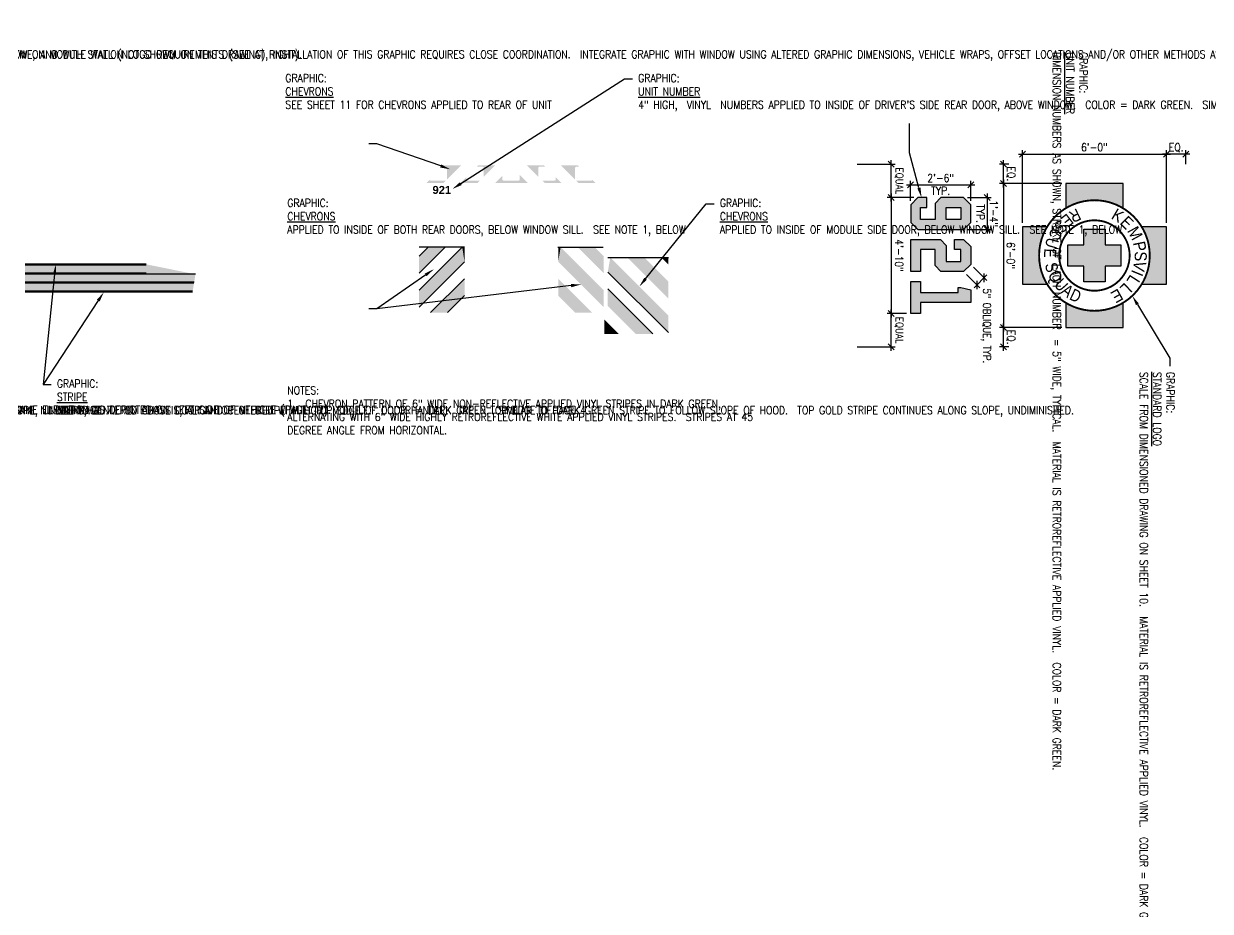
# Model space of a CAD drawing. Header units: inches. Extents: x -82 to 6902, y -1676 to 228.
# Drawn here: x 1462 to 2055, y -343 to 101 of the extents above; entities that cross this region are included whole.
import ezdxf
from ezdxf import colors
from ezdxf.entities.mleader import LeaderData, LeaderLine
from ezdxf.enums import TextEntityAlignment as Align
from ezdxf.math import Vec2, Vec3

# ---------------------------------------------------------------- set-up
doc = ezdxf.new("R2010")
doc.units = ezdxf.units.IN
doc.header["$LTSCALE"] = 0.5
doc.header["$MEASUREMENT"] = 0
for name, color, linetype in [('A-SHET-NOTE', 2, 'Continuous'), ('B&W GRAPHIC', 7, 'Continuous'), ('GOLD graphic', 42, 'Continuous'), ('GREEN graphic', 106, 'Continuous'), ('TEXT - GREEN', 104, 'Continuous'), ('WHITE graphic', 255, 'Continuous')]:
    doc.layers.add(name, color=color, linetype=linetype)
doc.layers.add('LAYOUT LINES', color=2, linetype='Continuous', plot=False)
doc.styles.add('Kempsville1', font='ARIALBD.TTF', dxfattribs={"height": 4})
doc.styles.add('Kempsville2', font='velvethh.shx', dxfattribs={"height": 4})
doc.styles.add('TDC_Standard', font='romans.shx', dxfattribs={"width": 0.85})
doc.styles.add('TITLE-BLOCK', font='ARIAL.TTF', dxfattribs={"width": 0.85})
doc.dimstyles.new('TDC - 32', dxfattribs={"dimscale": 32, "dimtxt": 0.125, "dimasz": 0.09375, "dimexe": 0.0625, "dimexo": 0.0625, "dimgap": 0.03125, "dimtad": 1, "dimdec": 4, "dimzin": 11, "dimdsep": 46, "dimlunit": 4, "dimtxsty": 'TDC_Standard', "dimblk1": 'OBLIQUE', "dimblk2": 'OBLIQUE', "dimsah": 1, "dimcen": 0.125, "dimdle": 0.0625, "dimclrd": 1, "dimclre": 6, "dimclrt": 2, "dimadec": 0, "dimazin": 0, "dimtfac": 1.33333, "dimtdec": 4, "dimtmove": 2, "dimatfit": 2, "dimfxl": 1, "dimfrac": 2, "dimtolj": 1, "dimtzin": 11, "dimarcsym": 0})
doc.mleader_styles.duplicate_entry("Standard", '')

# ---------------------------------------------------------------- blocks, each defined once
blk = doc.blocks.new('_Oblique')
at = {"color": 0, "linetype": 'ByBlock', "lineweight": -2}
blk.add_line((-0.5, -0.5), (0.5, 0.5), dxfattribs=at)
blk = doc.blocks.new('*D89')
at = {"color": 1, "lineweight": -2}
blk.add_line((1903.54, 20.2), (1937.54, 20.2), dxfattribs=at)
at = {"color": 6, "lineweight": -2}
for p, q in [((1905.54, 12.22), (1905.54, 22.2)), ((1935.54, 12.22), (1935.54, 22.2))]:
    blk.add_line(p, q, dxfattribs=at)
at = {"layer": 'DefPoints', "color": 0}
for p in [(1935.54, 20.2), (1905.54, 10.22), (1935.54, 10.22)]:
    blk.add_point(p, dxfattribs=at)
at = {"color": 1, "lineweight": -2, "xscale": 3, "yscale": 3, "zscale": 3, "rotation": 180}
blk.add_blockref('_Oblique', (1905.54, 20.2), dxfattribs=at)
at = {"color": 1, "lineweight": -2, "xscale": 3, "yscale": 3, "zscale": 3}
blk.add_blockref('_Oblique', (1935.54, 20.2), dxfattribs=at)
at = {"color": 2, "char_height": 4, "attachment_point": 5, "style": 'TDC_Standard'}
for s, insert in [('\\A1;2\'-6"', (1920.54, 23.58)), ('\\A1;TYP.', (1920.54, 17.2))]:
    blk.add_mtext(s, dxfattribs=dict(at, insert=insert))
blk = doc.blocks.new('*D90')
at = {"color": 6, "lineweight": -2}
for p, q in [((1933.97, 13.79), (1945.71, 13.79)), ((1933.97, -2.22), (1945.71, -2.22))]:
    blk.add_line(p, q, dxfattribs=at)
at = {"color": 1, "lineweight": -2}
blk.add_line((1943.71, 15.79), (1943.71, -4.22), dxfattribs=at)
at = {"layer": 'DefPoints', "color": 0}
for p in [(1931.97, 13.79), (1931.97, -2.22), (1943.71, -2.22)]:
    blk.add_point(p, dxfattribs=at)
at = {"color": 1, "lineweight": -2, "xscale": 3, "yscale": 3, "zscale": 3}
for p, rotation in [((1943.71, 13.79), 90), ((1943.71, -2.22), 270)]:
    blk.add_blockref('_Oblique', p, dxfattribs=dict(at, rotation=rotation))
blk = doc.blocks.new('*D91')
at = {"color": 6, "lineweight": -2}
for p, q in [((1907.11, 13.79), (1893.83, 13.79)), ((1903.54, -44.19), (1893.83, -44.19))]:
    blk.add_line(p, q, dxfattribs=at)
at = {"color": 1, "lineweight": -2}
blk.add_line((1895.83, 15.79), (1895.83, -46.19), dxfattribs=at)
at = {"layer": 'DefPoints', "color": 0}
for p in [(1909.11, 13.79), (1895.83, -44.19), (1905.54, -44.19)]:
    blk.add_point(p, dxfattribs=at)
at = {"color": 1, "lineweight": -2, "xscale": 3, "yscale": 3, "zscale": 3}
for p, rotation in [((1895.83, 13.79), 90), ((1895.83, -44.19), 270)]:
    blk.add_blockref('_Oblique', p, dxfattribs=dict(at, rotation=rotation))
blk = doc.blocks.new('*D92')
at = {"color": 6, "lineweight": -2}
for p, q in [((1878.79, 30.52), (1897.83, 30.52)), ((1907.11, 13.79), (1893.83, 13.79))]:
    blk.add_line(p, q, dxfattribs=at)
at = {"color": 1, "lineweight": -2}
blk.add_line((1895.83, 11.79), (1895.83, 32.52), dxfattribs=at)
at = {"layer": 'DefPoints', "color": 0}
for p in [(1876.79, 30.52), (1895.83, 30.52), (1909.11, 13.79)]:
    blk.add_point(p, dxfattribs=at)
at = {"color": 1, "lineweight": -2, "xscale": 3, "yscale": 3, "zscale": 3}
for p, rotation in [((1895.83, 30.52), 90), ((1895.83, 13.79), 270)]:
    blk.add_blockref('_Oblique', p, dxfattribs=dict(at, rotation=rotation))
blk = doc.blocks.new('*D93')
at = {"color": 6, "lineweight": -2}
for p, q in [((1903.54, -44.19), (1893.83, -44.19)), ((1878.79, -60.92), (1897.83, -60.92))]:
    blk.add_line(p, q, dxfattribs=at)
at = {"color": 1, "lineweight": -2}
blk.add_line((1895.83, -62.92), (1895.83, -42.19), dxfattribs=at)
at = {"layer": 'DefPoints', "color": 0}
for p in [(1895.83, -44.19), (1905.54, -44.19), (1876.79, -60.92)]:
    blk.add_point(p, dxfattribs=at)
at = {"color": 1, "lineweight": -2, "xscale": 3, "yscale": 3, "zscale": 3}
for p, rotation in [((1895.83, -44.19), 90), ((1895.83, -60.92), 270)]:
    blk.add_blockref('_Oblique', p, dxfattribs=dict(at, rotation=rotation))
blk = doc.blocks.new('*D94')
at = {"color": 6, "lineweight": -2}
for p, q in [((1936.96, -21.05), (1943.67, -27.76)), ((1933.39, -24.62), (1940.1, -31.33))]:
    blk.add_line(p, q, dxfattribs=at)
at = {"color": 1, "lineweight": -2}
blk.add_line((1943.67, -24.93), (1937.27, -31.33), dxfattribs=at)
at = {"layer": 'DefPoints', "color": 0}
for p in [(1931.97, -23.21), (1935.54, -19.64), (1938.69, -29.92)]:
    blk.add_point(p, dxfattribs=at)
at = {"color": 1, "lineweight": -2, "xscale": 3, "yscale": 3, "zscale": 3}
for p, rotation in [((1938.69, -29.92), 224.9999999999952), ((1942.25, -26.35), 44.9999999999952)]:
    blk.add_blockref('_Oblique', p, dxfattribs=dict(at, rotation=rotation))
blk = doc.blocks.new('*D99')
at = {"color": 6, "lineweight": -2}
for p, q in [((1981.08, 20.8), (1950.02, 20.8)), ((1981.08, -51.2), (1950.02, -51.2))]:
    blk.add_line(p, q, dxfattribs=at)
at = {"color": 1, "lineweight": -2}
blk.add_line((1952.02, 22.8), (1952.02, -53.2), dxfattribs=at)
at = {"layer": 'DefPoints', "color": 0}
for p in [(1983.08, 20.8), (1952.02, -51.2), (1983.08, -51.2)]:
    blk.add_point(p, dxfattribs=at)
at = {"color": 1, "lineweight": -2, "xscale": 3, "yscale": 3, "zscale": 3}
for p, rotation in [((1952.02, 20.8), 90), ((1952.02, -51.2), 270)]:
    blk.add_blockref('_Oblique', p, dxfattribs=dict(at, rotation=rotation))
blk = doc.blocks.new('*D100')
at = {"color": 6, "lineweight": -2}
for p, q in [((1961.4, 1.13), (1961.4, 37.56)), ((2033.4, 1.13), (2033.4, 37.56))]:
    blk.add_line(p, q, dxfattribs=at)
at = {"color": 1, "lineweight": -2}
blk.add_line((1959.4, 35.56), (2035.4, 35.56), dxfattribs=at)
at = {"layer": 'DefPoints', "color": 0}
for p in [(2033.4, 35.56), (1961.4, -0.87), (2033.4, -0.87)]:
    blk.add_point(p, dxfattribs=at)
at = {"color": 1, "lineweight": -2, "xscale": 3, "yscale": 3, "zscale": 3, "rotation": 180}
blk.add_blockref('_Oblique', (1961.4, 35.56), dxfattribs=at)
at = {"color": 1, "lineweight": -2, "xscale": 3, "yscale": 3, "zscale": 3}
blk.add_blockref('_Oblique', (2033.4, 35.56), dxfattribs=at)
at = {"color": 2, "insert": (1997.4, 38.94), "char_height": 4, "attachment_point": 5, "style": 'TDC_Standard'}
blk.add_mtext('\\A1;6\'-0"', dxfattribs=at)
blk = doc.blocks.new('*D101')
at = {"color": 6, "lineweight": -2}
for p, q in [((1981.08, -51.2), (1950.02, -51.2)), ((1954.64, -60.92), (1950.02, -60.92))]:
    blk.add_line(p, q, dxfattribs=at)
at = {"color": 1, "lineweight": -2}
blk.add_line((1952.02, -62.92), (1952.02, -49.2), dxfattribs=at)
at = {"layer": 'DefPoints', "color": 0}
for p in [(1952.02, -51.2), (1983.08, -51.2), (1956.64, -60.92)]:
    blk.add_point(p, dxfattribs=at)
at = {"color": 1, "lineweight": -2, "xscale": 3, "yscale": 3, "zscale": 3}
for p, rotation in [((1952.02, -51.2), 90), ((1952.02, -60.92), 270)]:
    blk.add_blockref('_Oblique', p, dxfattribs=dict(at, rotation=rotation))
blk = doc.blocks.new('*D102')
at = {"color": 6, "lineweight": -2}
for p, q in [((1954.64, 30.52), (1950.02, 30.52)), ((1981.08, 20.8), (1950.02, 20.8))]:
    blk.add_line(p, q, dxfattribs=at)
at = {"color": 1, "lineweight": -2}
blk.add_line((1952.02, 18.8), (1952.02, 32.52), dxfattribs=at)
at = {"layer": 'DefPoints', "color": 0}
for p in [(1952.02, 30.52), (1956.64, 30.52), (1983.08, 20.8)]:
    blk.add_point(p, dxfattribs=at)
at = {"color": 1, "lineweight": -2, "xscale": 3, "yscale": 3, "zscale": 3}
for p, rotation in [((1952.02, 30.52), 90), ((1952.02, 20.8), 270)]:
    blk.add_blockref('_Oblique', p, dxfattribs=dict(at, rotation=rotation))
blk = doc.blocks.new('*D103')
at = {"color": 6, "lineweight": -2}
for p, q in [((2033.4, 1.13), (2033.4, 37.56)), ((2043.18, 30.52), (2043.18, 37.56))]:
    blk.add_line(p, q, dxfattribs=at)
at = {"color": 1, "lineweight": -2}
blk.add_line((2045.18, 35.56), (2031.4, 35.56), dxfattribs=at)
at = {"layer": 'DefPoints', "color": 0}
for p in [(2033.4, 35.56), (2043.18, 28.52), (2033.4, -0.87)]:
    blk.add_point(p, dxfattribs=at)
at = {"color": 1, "lineweight": -2, "xscale": 3, "yscale": 3, "zscale": 3, "rotation": 180}
blk.add_blockref('_Oblique', (2033.4, 35.56), dxfattribs=at)
at = {"color": 1, "lineweight": -2, "xscale": 3, "yscale": 3, "zscale": 3}
blk.add_blockref('_Oblique', (2043.18, 35.56), dxfattribs=at)
at = {"color": 2, "insert": (2038.29, 38.75), "char_height": 4, "attachment_point": 5, "style": 'TDC_Standard'}
blk.add_mtext('\\A1;EQ.', dxfattribs=at)

msp = doc.modelspace()

# ---------------------------------------------------------------- hatches: boundary and pattern name
at = {"layer": 'GREEN graphic'}
h = msp.add_hatch(color=256, dxfattribs=at)
h.paths.add_polyline_path([(1692.15522, 28.61807, 0.414213562), (1691.5853, 29.18799), (1688.5628, 29.18799), (1689.22079, 29.84598), (1697.70607, 29.84598), (1692.15522, 24.29513)])
h.paths.add_polyline_path([(1683.36693, 23.99212), (1683.36693, 22.88251, 0.414213562), (1683.93685, 22.31259), (1690.17268, 22.31259), (1688.97586, 21.11577), (1680.49058, 21.11577)])
h.paths.add_polyline_path([(1673.7407, 28.61807, 0.414213562), (1673.17077, 29.18799), (1671.59224, 29.18799), (1672.25023, 29.84598), (1680.73551, 29.84598), (1673.7407, 22.85117)])
h.paths.add_polyline_path([(1665.01914, 22.61489, 0.277294762), (1665.52232, 22.31259), (1673.20211, 22.31259), (1672.0053, 21.11577), (1663.52002, 21.11577)])
h = msp.add_hatch(color=256, dxfattribs=at)
h.paths.add_polyline_path([(1719.35857, 28.61807, -0.414213562), (1719.92849, 29.18799), (1722.95099, 29.18799), (1722.293, 29.84598), (1713.80772, 29.84598), (1719.35857, 24.29513)])
h.paths.add_polyline_path([(1728.14687, 23.99212), (1728.14687, 22.88251, -0.414213562), (1727.57694, 22.31259), (1721.34112, 22.31259), (1722.53793, 21.11577), (1731.02321, 21.11577)])
h.paths.add_polyline_path([(1737.7731, 28.61807, -0.414213562), (1738.34302, 29.18799), (1739.92155, 29.18799), (1739.26356, 29.84598), (1730.77828, 29.84598), (1737.7731, 22.85117)])
h.paths.add_polyline_path([(1746.49466, 22.61489, -0.277294762), (1745.99147, 22.31259), (1738.31168, 22.31259), (1739.50849, 21.11577), (1747.99378, 21.11577)])
h = msp.add_hatch(color=256, dxfattribs=at)
h.paths.add_polyline_path([(1704.37055, 22.31259), (1701.93267, 22.31259, -0.414213562), (1701.36275, 22.88251), (1701.36275, 24.65144), (1697.82708, 21.11577), (1705.56737, 21.11577)])
h.paths.add_polyline_path([(1710.15105, 25.01737), (1710.15105, 22.88251, -0.414213562), (1709.58112, 22.31259), (1704.37055, 22.31259), (1705.56737, 21.11577), (1714.05265, 21.11577)])
for points in [[(2011.7294, 20.80038), (1997.40373, 20.80038), (1983.07806, 20.80038), (1983.07806, 8.82481, -0.279108354), (2011.7294, 8.82481)], [(1961.40373, -0.87395), (1961.40373, -15.19962), (1961.40373, -29.52529), (1973.3793, -29.52529, -0.279108354), (1973.3793, -0.87395)], [(1992.06164, -20.54172), (1984.18688, -20.54172), (1984.18688, -9.85753), (1992.06164, -9.85753), (1992.06164, -1.98277), (2002.74583, -1.98277), (2002.74583, -9.85753), (2010.62058, -9.85753), (2010.62058, -20.54172), (2002.74583, -20.54172), (2002.74583, -28.41647), (1992.06164, -28.41647)], [(2021.0678, -29.52529), (2033.40373, -29.52529), (2033.40373, -15.19962), (2033.40373, -0.87395), (2021.0678, -0.87395, -0.279108354)], [(1983.07806, -51.19962), (1997.40373, -51.19962), (2011.7294, -51.19962), (2011.7294, -39.22406, -0.279108354), (1983.07806, -39.22406)]]:
    msp.add_hatch(color=256, dxfattribs=at).paths.add_polyline_path(points)
h = msp.add_hatch(color=256, dxfattribs=at)
h.paths.add_polyline_path([(1910.52944, -38.67406), (1910.52944, -44.18577), (1905.54188, -44.18577), (1905.54188, -28.17478), (1910.52944, -28.17478), (1910.52944, -33.68649), (1929.31675, -33.68649), (1929.31675, -31.19893), (1930.55432, -31.19893), (1935.54188, -32.43649), (1935.54188, -38.67406)])
h.paths.add_polyline_path([(1927.43559, -12.18169), (1927.43559, -7.19412), (1931.97432, -7.19412), (1935.54188, -10.76168), (1935.54188, -19.63756), (1931.97432, -23.20512), (1920.67779, -23.20512), (1917.75128, -20.2786), (1917.75128, -12.18169), (1910.52944, -12.18169), (1910.52944, -23.20512), (1905.54188, -23.20512), (1905.54188, -7.19412), (1920.40597, -7.19412), (1923.33248, -10.12064), (1923.33248, -18.21756), (1930.55432, -18.21756), (1930.55432, -12.18169)])
h.paths.add_polyline_path([(1913.64817, 8.79897), (1913.64817, 13.78653), (1909.10944, 13.78653), (1905.54188, 10.21897), (1905.54188, 1.34309), (1909.10944, -2.22447), (1931.97432, -2.22447), (1935.54188, 1.34309), (1935.54188, 10.21897), (1931.97432, 13.78653), (1920.67779, 13.78653), (1917.75128, 10.86001), (1917.75128, 2.7631), (1910.52944, 2.7631), (1910.52944, 8.79897)])
h.paths.add_polyline_path([(1930.55432, 8.79897), (1930.55432, 2.7631), (1923.33248, 2.7631), (1923.33248, 8.79897)], flags=16)

# ---------------------------------------------------------------- linework, layer by layer
at = {"layer": 'A-SHET-NOTE', "color": 1}
msp.add_line((1904.93979, 40.17702), (1904.93979, 50.88345), dxfattribs=at)
at = {"layer": 'B&W GRAPHIC'}
for p, q in [((1682.52986, -11.01678), (1659.77361, -11.01678)), ((1729.08844, -11.01678), (1751.84469, -11.01678)), ((1754.13826, -16.19962), (1784.40649, -16.19962))]:
    msp.add_line(p, q, dxfattribs=at)
at = {"layer": 'GOLD graphic'}
for points in [[(1523.28147, -19.59483), (1523.28147, -20.09483), (1462.79365, -19.59483), (1462.79365, -20.09483)], [(1543.07352, -24.09483), (1545.58962, -24.09483), (1523.28147, -20.09483), (1523.28147, -19.59483)], [(1545.58962, -24.09483), (1547.9627, -24.57353), (1462.79365, -24.09483), (1462.79365, -24.59483)], [(1547.34072, -28.59483), (1547.25802, -29.09483), (1462.79365, -28.59483), (1462.79365, -29.09483)], [(1546.59638, -33.09483), (1546.51367, -33.59483), (1462.79365, -33.09483), (1462.79365, -33.59483)]]:
    msp.add_solid(points, dxfattribs=at)
at = {"layer": 'GREEN graphic'}
for p, q in [((1659.77361, -32.57413), (1681.33097, -11.01678)), ((1659.77361, -24.08885), (1672.84569, -11.01678)), ((1659.77361, -15.60357), (1664.36041, -11.01678)), ((1659.77361, -41.05942), (1682.52986, -18.30316)), ((1784.40649, -53.72754), (1754.13826, -23.45931)), ((1665.5593, -43.75901), (1682.52986, -26.78845)), ((1674.04458, -43.75901), (1682.52986, -35.27373)), ((1776.58147, -54.3878), (1754.13826, -31.94459))]:
    msp.add_line(p, q, dxfattribs=at)
for points in [[(2011.7294, 8.46445), (2011.7294, 20.80038), (1997.40373, 20.80038), (1983.07806, 20.80038), (1983.07806, 8.46445)], [(1973.73966, -0.87395), (1961.40373, -0.87395), (1961.40373, -15.19962), (1961.40373, -29.52529), (1973.73966, -29.52529)], [(2021.0678, -29.52529), (2033.40373, -29.52529), (2033.40373, -15.19962), (2033.40373, -0.87395), (2021.0678, -0.87395)], [(1983.07806, -38.86369), (1983.07806, -51.19962), (1997.40373, -51.19962), (2011.7294, -51.19962), (2011.7294, -38.86369)]]:
    msp.add_lwpolyline(points, dxfattribs=at)
for points in [[(1913.64817, 8.79897), (1913.64817, 13.78653), (1909.10944, 13.78653), (1905.54188, 10.21897), (1905.54188, 1.34309), (1909.10944, -2.22447), (1931.97432, -2.22447), (1935.54188, 1.34309), (1935.54188, 10.21897), (1931.97432, 13.78653), (1920.67779, 13.78653), (1917.75128, 10.86001), (1917.75128, 2.7631), (1910.52944, 2.7631), (1910.52944, 8.79897)], [(1930.55432, 8.79897), (1930.55432, 2.7631), (1923.33248, 2.7631), (1923.33248, 8.79897)], [(1992.06164, -20.54172), (1984.18688, -20.54172), (1984.18688, -9.85753), (1992.06164, -9.85753), (1992.06164, -1.98277), (2002.74583, -1.98277), (2002.74583, -9.85753), (2010.62058, -9.85753), (2010.62058, -20.54172), (2002.74583, -20.54172), (2002.74583, -28.41647), (1992.06164, -28.41647)], [(1927.43559, -12.18169), (1927.43559, -7.19412), (1931.97432, -7.19412), (1935.54188, -10.76168), (1935.54188, -19.63756), (1931.97432, -23.20512), (1920.67779, -23.20512), (1917.75128, -20.2786), (1917.75128, -12.18169), (1910.52944, -12.18169), (1910.52944, -23.20512), (1905.54188, -23.20512), (1905.54188, -7.19412), (1920.40597, -7.19412), (1923.33248, -10.12064), (1923.33248, -18.21756), (1930.55432, -18.21756), (1930.55432, -12.18169)], [(1910.52944, -38.67406), (1910.52944, -44.18577), (1905.54188, -44.18577), (1905.54188, -28.17478), (1910.52944, -28.17478), (1910.52944, -33.68649), (1929.31675, -33.68649), (1929.31675, -31.19893), (1930.55432, -31.19893), (1935.54188, -32.43649), (1935.54188, -38.67406)]]:
    msp.add_lwpolyline(points, close=True, dxfattribs=at)
at = {"layer": 'GREEN graphic', "const_width": 0.93428}
for points in [[(1997.40373, 12.46287, 1), (1997.40373, -42.86211, 1)], [(1997.40373, 2.41745, 1), (1997.40373, -32.81669, 1)]]:
    msp.add_lwpolyline(points, format="xyb", close=True, dxfattribs=at)
at = {"layer": 'GREEN graphic'}
for points in [[(1659.77361, -41.05942), (1659.77361, -32.57413), (1682.52986, -18.30316), (1681.33097, -11.01678)], [(1664.36041, -11.01678), (1672.84569, -11.01678), (1659.77361, -15.60357), (1659.77361, -24.08885)], [(1681.33097, -11.01678), (1682.52986, -11.01678), (1682.52986, -18.30316), (1682.52986, -11.01678)], [(1752.10612, -41.05942), (1752.10612, -32.57413), (1729.34987, -18.30316), (1730.54876, -11.01678)], [(1730.54876, -11.01678), (1729.34987, -11.01678), (1729.34987, -18.30316), (1729.34987, -11.01678)], [(1747.51932, -11.01678), (1739.03404, -11.01678), (1752.10612, -15.60357), (1752.10612, -24.08885)], [(1784.40649, -53.72754), (1784.40649, -45.24226), (1754.13826, -23.45931), (1755.36385, -16.19962)], [(1754.13826, -16.19962), (1755.36385, -16.19962), (1754.13826, -23.45931), (1754.13826, -16.19962)], [(1772.33442, -16.19962), (1763.84914, -16.19962), (1784.40649, -28.2717), (1784.40649, -36.75698)], [(1780.8197, -16.19962), (1784.40649, -16.19962), (1784.40649, -19.78642), (1784.40649, -16.19962)], [(1523.28147, -20.09483), (1462.79365, -20.09483), (1543.07352, -24.09483), (1462.79365, -24.09483)], [(1547.25802, -29.09483), (1546.59638, -33.09483), (1462.79365, -29.09483), (1462.79365, -33.09483)], [(1682.52986, -35.27373), (1682.52986, -26.78845), (1674.04458, -43.75901), (1665.5593, -43.75901)], [(1729.34987, -35.27373), (1729.34987, -26.78845), (1737.83515, -43.75901), (1746.32043, -43.75901)], [(1754.13826, -40.42987), (1754.13826, -31.94459), (1768.09619, -54.3878), (1776.58147, -54.3878)], [(1752.4791, -47.25599), (1752.4791, -54.3878), (1759.61091, -54.3878), (1752.4791, -54.3878)]]:
    msp.add_solid(points, dxfattribs=at)
at = {"layer": 'LAYOUT LINES'}
for p, q in [((1523.28147, -19.59483), (1462.79365, -19.59483)), ((1523.28147, -20.09483), (1462.79365, -20.09483)), ((1523.28147, -24.09483), (1462.79365, -24.09483)), ((1547.9627, -24.57353), (1462.79365, -24.59483)), ((1547.34072, -28.59483), (1462.79365, -28.59483)), ((1547.25802, -29.09483), (1462.79365, -29.09483)), ((1546.59638, -33.09483), (1462.79365, -33.09483)), ((1546.51367, -33.59483), (1462.79365, -33.59483))]:
    msp.add_line(p, q, dxfattribs=at)
at = {"layer": 'WHITE graphic'}
msp.add_solid([(1547.9627, -24.57353), (1547.34072, -28.59483), (1462.79365, -24.59483), (1462.79365, -28.59483)], dxfattribs=at)

# ---------------------------------------------------------------- texts
at = {"layer": 'A-SHET-NOTE', "attachment_point": 5, "rotation": 270, "style": 'TDC_Standard'}
for s, width, insert, char_height in [('EQUAL', 20.9310276, (1899.74311, 22.15456), 3.75), ('EQ.', 20.9310276, (1955.58089, 25.66148), 4), ('1\'-4"\\PTYP.', 20.9310276, (1943.70734, 5.78103), 4), ('4\'-10"', 20.9310276, (1899.74311, -15.19962), 4), ('6\'-0"', 20.9310276, (1955.58089, -15.19962), 4), ('5" OBLIQUE, TYP.', 45.687143, (1943.13396, -50.38297), 3.75), ('EQUAL', 20.9310276, (1899.74311, -52.5538), 3.75), ('EQ.', 20.9310276, (1955.58089, -56.06072), 4)]:
    msp.add_mtext_dynamic_manual_height_columns(s, width=width, gutter_width=0.74219, heights=[0], dxfattribs=dict(at, insert=insert, char_height=char_height))
at = {"layer": 'A-SHET-NOTE', "insert": (1593.91536, -80.66069), "char_height": 4, "attachment_point": 1, "style": 'TITLE-BLOCK'}
msp.add_mtext_dynamic_manual_height_columns('\\A1;{\\Fromans|c0;NOTES:\\P1.  CHEVRON PATTERN OF 6" WIDE NON-REFLECTIVE APPLIED VINYL STRIPES IN DARK GREEN, ALTERNATING WITH 6" WIDE HIGHLY RETROREFLECTIVE WHITE APPLIED VINYL STRIPES.  STRIPES AT 45 DEGREE ANGLE FROM HORIZONTAL.}', width=267.6836563, gutter_width=0.74219, heights=[0], dxfattribs=at)
at = {"layer": 'GREEN graphic', "style": 'Kempsville2'}
for s, rotation, width, p in [('R', 205.84187268, 0.85, (1985.63835, 9.09293)), ('K', 329.79696594, 0.92, (2006.61893, 0.63175)), ('S', 229.22425633, 0.85, (1976.96368, 2.42866)), ('E', 217.73888662, 0.85, (1980.88308, 6.14564)), ('E', 315.35231104, 0.92, (2010.27668, -2.16738)), ('C', 241.06933717, 0.85, (1973.78044, -2.14236)), ('M', 298.77295366, 0.92, (2013.46015, -6.3824)), ('U', 253.85389759, 0.85, (1971.4767, -7.69356)), ('P', 281.40752031, 0.92, (2015.35994, -11.57656)), ('E', 267, 0.85, (1970.44902, -13.78698)), ('S', 269, 0.92, (2015.71902, -15.51932)), ('S', 285.48968705, 0.85, (1971.39241, -22.40816)), ('Q', 298.3002236, 0.85, (1973.6382, -27.99616)), ('I', 247.5845885, 0.92, (2014.33776, -22.18465)), ('V', 256.70369639, 0.92, (2015.23077, -19.41254)), ('U', 311.58364083, 0.85, (1977.21427, -33.11436)), ('L', 223.23108652, 0.92, (2009.95056, -28.54612)), ('L', 237.25162477, 0.92, (2012.81023, -25.1088)), ('A', 322.69515845, 0.85, (1981.04526, -36.66942)), ('D', 334.95244269, 0.85, (1985.97624, -39.65294)), ('E', 209.26834245, 0.92, (2006.35945, -31.17921))]:
    msp.add_text(s, height=6.0392, rotation=rotation, dxfattribs=dict(at, width=width)).set_placement(p, align=Align.BOTTOM_CENTER)
at = {"layer": 'TEXT - GREEN', "style": 'Kempsville1'}
msp.add_text('921', height=4, dxfattribs=at).set_placement((1671.15174, 19.61577), align=Align.TOP_CENTER)

# ---------------------------------------------------------------- dimensions: what is measured, and where the dimension line sits
dim = msp.add_linear_dim(base=(2033.40373, 35.55676), p1=(1961.40373, -0.87395), p2=(2033.40373, -0.87395), dimstyle='TDC - 32')
dim.commit()
dim.dimension.update_dxf_attribs({"geometry": '*D100', "text_midpoint": (1997.40373, 38.93772)})
for base, p1, p2, text, picture, middle in [((2033.40373, 35.55676), (2043.18253, 28.52258), (2033.40373, -0.87395), 'EQ.', '*D103', (2038.29313, 38.74724)), ((1935.54188, 20.20335), (1905.54188, 10.21897), (1935.54188, 10.21897), '<>\\XTYP.', '*D89', (1920.54188, 20.20335))]:
    dim = msp.add_linear_dim(base=base, p1=p1, p2=p2, text=text, dimstyle='TDC - 32')
    dim.commit()
    dim.dimension.update_dxf_attribs({"geometry": picture, "text_midpoint": middle})
for base, p1, p2, angle, picture, middle in [((1895.82859, 30.52258), (1909.10944, 13.78653), (1876.7896, 30.52258), 90, '*D92', (1895.82859, 22.15456)), ((1952.01985, 30.52258), (1983.07806, 20.80038), (1956.63657, 30.52258), 90, '*D102', (1952.01985, 25.66148)), ((1952.01985, -51.19962), (1983.07806, 20.80038), (1983.07806, -51.19962), 90, '*D99', (1952.01985, -15.19962)), ((1895.82859, -44.18577), (1909.10944, 13.78653), (1905.54188, -44.18577), 90, '*D91', (1895.82859, -15.19962)), ((1943.70734, -2.22447), (1931.97432, 13.78653), (1931.97432, -2.22447), 90, '*D90', (1943.70734, 5.78103)), ((1938.68539, -29.91619), (1935.54188, -19.63756), (1931.97432, -23.20512), 45, '*D94', (1940.46917, -28.13241)), ((1895.82859, -44.18577), (1876.7896, -60.92182), (1905.54188, -44.18577), 90, '*D93', (1895.82859, -52.5538)), ((1952.01985, -51.19962), (1956.63657, -60.92182), (1983.07806, -51.19962), 90, '*D101', (1952.01985, -56.06072))]:
    dim = msp.add_linear_dim(base=base, p1=p1, p2=p2, angle=angle, text=' ', dimstyle='TDC - 32')
    dim.commit()
    dim.dimension.update_dxf_attribs({"geometry": picture, "text_midpoint": middle})

# ---------------------------------------------------------------- leaders
at = {"layer": 'A-SHET-NOTE'}
ml = msp.add_multileader_mtext('', dxfattribs=at)
ml.set_content('GRAPHIC:\\P{\\LKVRS-LATERAL\\P}SEE PAGE 3.  COORDINATE SIZE AND POSITION WITH SQUAD REPRESENTATIVE, AND WITH STATION LOGO REQUIREMENTS (SEE AT RIGHT).', color=2, style='TDC_Standard')
ml.set_leader_properties(color=1)
ml.build(insert=Vec2(0, 0))
ml.multileader.update_dxf_attribs({"text_right_attachment_type": 3, "dogleg_length": 0.125, "arrow_head_size": 5, "scale": 32})
ctx = ml.context
ctx.base_point, ctx.scale, ctx.arrow_head_size, ctx.landing_gap_size, ctx.plane_origin = Vec3(1286.74287, 98.11433), 32, 5, 2.88, Vec3(1364.56726, 45.87788)
ctx.right_attachment = 3
notes = []
notes.append((ctx, [(1, (1, 1, 0), (1357.37906, 43.25719), (-1, 0), 4, [(0, [(1332.44067, 7.58592)], 0, []), (1, [(1344.66515, -6.94534)], 0, [])])]))
ctx.mtext.insert, ctx.mtext.width, ctx.mtext.defined_height, ctx.mtext.flow_direction = Vec3(1289.62287, 100.78099), 66.415051, 22.41012, 5
ml = msp.add_multileader_mtext('', dxfattribs=at)
ml.set_content('GRAPHIC:\\P{\\LSTATION LOGO, WITH BLAZES\\P}SEE PAGE 8 AND 9.  DUE TO WINDOW ON MODULE WALL (NOT SHOWN ON THIS DRAWING), INSTALLATION OF THIS GRAPHIC REQUIRES CLOSE COORDINATION.  INTEGRATE GRAPHIC WITH WINDOW USING ALTERED GRAPHIC DIMENSIONS, VEHICLE WRAPS, OFFSET LOCATIONS AND/OR OTHER METHODS AS APPROVED BY SQUAD REPRESENTATIVE.', color=2, style='TDC_Standard')
ml.set_leader_properties(color=1)
ml.build(insert=Vec2(0, 0))
ml.multileader.update_dxf_attribs({"text_right_attachment_type": 3, "dogleg_length": 0.125, "arrow_head_size": 5, "scale": 32})
ctx = ml.context
ctx.base_point, ctx.scale, ctx.arrow_head_size, ctx.landing_gap_size, ctx.plane_origin = Vec3(1374.10559, 98.59052), 32, 5, 2.88, Vec3(1496.33826, 67.11598)
ctx.right_attachment = 3
notes.append((ctx, [(0, (1, 1, 0), (1370.10559, 98.59052), (1, 0), 4, [(1, [(1369.48132, 1.30571)], 0, []), (0, [(1356.06569, 5.18696)], 0, [])])]))
ctx.mtext.insert, ctx.mtext.width, ctx.mtext.defined_height, ctx.mtext.flow_direction = Vec3(1376.98559, 100.78099), 172.6422538, 22.41012, 5
ml = msp.add_multileader_mtext('', dxfattribs=at)
ml.set_content('GRAPHIC:\\P{\\LUNIT NUMBER\\P}DIMENSION NUMBERS AS SHOWN, STROKE OF EACH NUMBER  = 5" WIDE, TYPICAL.  MATERIAL IS RETROREFLECTIVE APPLIED VINYL.  COLOR = DARK GREEN.', color=2, style='TDC_Standard')
ml.set_leader_properties(color=1)
ml.build(insert=Vec2(0, 0))
ml.multileader.update_dxf_attribs({"text_right_attachment_type": 3, "dogleg_length": 0.125, "arrow_head_size": 5, "scale": 32})
ctx = ml.context
ctx.base_point, ctx.scale, ctx.arrow_head_size, ctx.landing_gap_size, ctx.plane_origin, ctx.plane_x_axis, ctx.plane_y_axis = Vec3(1991.56836, 89.4894), 32, 5, 2.88, Vec3(1967.00499, 113.20982), Vec3(0, -1), Vec3(1, 0)
ctx.right_attachment = 3
notes.append((ctx, [(1, (1, 1, 0), (1904.93979, 36.17702), (0, 1), 4, [(0, [(1910.97145, 13.78653)], 0, [0, Vec3(1909.76308, 18.27219), Vec3(1908.72263, 22.1345)])])]))
ctx.mtext.insert, ctx.mtext.text_direction, ctx.mtext.rotation, ctx.mtext.width, ctx.mtext.flow_direction = Vec3(1993.96836, 86.6094), Vec3(0, -1), 4.71238898, 38.2127304, 5
ml = msp.add_multileader_mtext('', dxfattribs=at)
ml.set_content('GRAPHIC:\\P{\\LKVRS-LATERAL\\P}SEE PAGE 3.  WORKING POINT SHOWN, NOT PART OF GRAPHIC.', color=2, style='TDC_Standard')
ml.set_leader_properties(color=1)
ml.build(insert=Vec2(0, 0))
ml.multileader.update_dxf_attribs({"text_right_attachment_type": 3, "dogleg_length": 0.125, "arrow_head_size": 5, "scale": 32})
ctx = ml.context
ctx.base_point, ctx.scale, ctx.arrow_head_size, ctx.landing_gap_size, ctx.plane_origin = Vec3(994.90483, 77.29996), 32, 5, 2.88, Vec3(1101.36613, 59.92066)
ctx.right_attachment = 3
notes.append((ctx, [(1, (1, 1, 0), (1088.04578, 57.29996), (-1, 0), 4, [(0, [(1118.73677, 18.39701)], 0, []), (1, [(1109.8764, -6.3875)], 0, [])])]))
ctx.mtext.insert, ctx.mtext.width, ctx.mtext.defined_height, ctx.mtext.flow_direction = Vec3(997.78483, 79.68091), 90.8817445, 22.41012, 5
ml = msp.add_multileader_mtext('', dxfattribs=at)
ml.set_content('GRAPHIC:\\P{\\LSTATION LOGO, WITH BLAZES\\P}SEE PAGE 8 AND 9.  ALIGN AS SHOWN ON PAGE 3.', color=2, style='TDC_Standard')
ml.set_leader_properties(color=1)
ml.build(insert=Vec2(0, 0))
ml.multileader.update_dxf_attribs({"text_right_attachment_type": 3, "dogleg_length": 0.125, "arrow_head_size": 5, "scale": 32})
ctx = ml.context
ctx.base_point, ctx.scale, ctx.arrow_head_size, ctx.landing_gap_size, ctx.plane_origin = Vec3(1149.99631, 77.29996), 32, 5, 2.88, Vec3(1272.22898, 59.92066)
ctx.right_attachment = 3
notes.append((ctx, [(0, (1, 1, 0), (1145.99631, 77.29996), (1, 0), 4, [(1, [(1139.38749, 11.41593)], 0, []), (0, [(1157.38749, 5.66593)], 0, [])])]))
ctx.mtext.insert, ctx.mtext.width, ctx.mtext.defined_height, ctx.mtext.flow_direction = Vec3(1152.87631, 79.69996), 79.4733921, 22.41012, 5
ml = msp.add_multileader_mtext('', dxfattribs=at)
ml.set_content('GRAPHIC:\\P{\\LCHEVRONS\\P}SEE SHEET 11 FOR CHEVRONS APPLIED TO REAR OF UNIT', color=2, style='TDC_Standard')
ml.set_leader_properties(color=1)
ml.build(insert=Vec2(0, 0))
ml.multileader.update_dxf_attribs({"text_right_attachment_type": 3, "dogleg_length": 0.125, "arrow_head_size": 5, "scale": 32})
ctx = ml.context
ctx.base_point, ctx.scale, ctx.arrow_head_size, ctx.landing_gap_size, ctx.plane_origin = Vec3(1590.06393, 73.15427), 32, 5, 2.88, Vec3(1554.68637, 75.77497)
ctx.right_attachment = 3
notes.append((ctx, [(1, (1, 1, 0), (1638.68107, 40.62094), (-1, 0), 4, [(1, [(1675.33354, 27.96066)], 0, [])])]))
ctx.mtext.insert, ctx.mtext.width, ctx.mtext.defined_height, ctx.mtext.flow_direction = Vec3(1592.94393, 75.55427), 39.3775245, 22.41012, 5
ml = msp.add_multileader_mtext('', dxfattribs=at)
ml.set_content('GRAPHIC:\\P{\\LUNIT NUMBER\\P}4" HIGH,  VINYL  NUMBERS APPLIED TO INSIDE OF DRIVER\'S SIDE REAR DOOR, ABOVE WINDOW.  COLOR = DARK GREEN.  SIMILAR TO PAGE 4.', color=2, style='TDC_Standard')
ml.set_leader_properties(color=1)
ml.build(insert=Vec2(0, 0))
ml.multileader.update_dxf_attribs({"text_right_attachment_type": 3, "dogleg_length": 0.125, "arrow_head_size": 5, "scale": 32})
ctx = ml.context
ctx.base_point, ctx.scale, ctx.arrow_head_size, ctx.landing_gap_size, ctx.plane_origin = Vec3(1766.42533, 73.15427), 32, 5, 2.88, Vec3(1726.83825, 53.26003)
ctx.right_attachment = 3
notes.append((ctx, [(0, (1, 1, 0), (1762.42533, 73.15427), (1, 0), 4, [(1, [(1676.43045, 18.0773)], 0, [])])]))
ctx.mtext.insert, ctx.mtext.width, ctx.mtext.defined_height, ctx.mtext.flow_direction = Vec3(1769.30533, 75.55427), 83.1863315, 22.41012, 5
ml = msp.add_multileader_mtext('', dxfattribs=at)
ml.set_content('GRAPHIC:\\P{\\LUNIT NUMBER\\P}4" HIGH,  VINYL NUMBERS, CENTERED IN AVAILABLE FIELD AND CENTERED WITH LIGHT MODULE.  COLOR = DARK GREEN.  SIMILAR TO PAGE 4.', color=2, style='TDC_Standard')
ml.set_leader_properties(color=1)
ml.build(insert=Vec2(0, 0))
ml.multileader.update_dxf_attribs({"text_right_attachment_type": 3, "dogleg_length": 0.125, "arrow_head_size": 5, "scale": 32})
ctx = ml.context
ctx.base_point, ctx.scale, ctx.arrow_head_size, ctx.landing_gap_size, ctx.plane_origin = Vec3(1091.81051, -79.69481), 32, 5, 2.88, Vec3(1022.29617, -97.07411)
ctx.right_attachment = 3
notes.append((ctx, [(0, (1, 1, 0), (1087.81051, -79.69481), (1, 0), 4, [(1, [(1063.07696, 19.81135)], 0, [])])]))
ctx.mtext.insert, ctx.mtext.width, ctx.mtext.defined_height, ctx.mtext.flow_direction = Vec3(1094.69051, -77.29481), 61.8270287, 22.41012, 5
ml = msp.add_multileader_mtext('', dxfattribs=at)
ml.set_content('GRAPHIC:\\P{\\LUNIT NUMBER\\P}4" HIGH,  ADHESIVE VINYL NUMBERS, CENTERED ABOVE DOOR AND CENTERED WITH LIGHT MODULE.  COLOR = DARK GREEN.  SIMILAR TO PAGE 4.', color=2, style='TDC_Standard')
ml.set_leader_properties(color=1)
ml.build(insert=Vec2(0, 0))
ml.multileader.update_dxf_attribs({"text_right_attachment_type": 3, "dogleg_length": 0.125, "arrow_head_size": 5, "scale": 32})
ctx = ml.context
ctx.base_point, ctx.scale, ctx.arrow_head_size, ctx.landing_gap_size, ctx.plane_origin = Vec3(1405.34431, -79.69481), 32, 5, 2.88, Vec3(1335.82996, -97.07411)
ctx.right_attachment = 3
notes.append((ctx, [(0, (1, 1, 0), (1401.34431, -79.69481), (1, 0), 4, [(1, [(1432.93554, 21.20485)], 0, [])])]))
ctx.mtext.insert, ctx.mtext.width, ctx.mtext.defined_height, ctx.mtext.flow_direction = Vec3(1408.22431, -77.29481), 61.8270287, 22.41012, 5
ml = msp.add_multileader_mtext('', dxfattribs=at)
ml.set_content('GRAPHIC:\\P{\\LCHEVRONS\\P}APPLIED TO INSIDE OF BOTH REAR DOORS, BELOW WINDOW SILL.  SEE NOTE 1, BELOW', color=2, style='TDC_Standard')
ml.set_leader_properties(color=1)
ml.build(insert=Vec2(0, 0))
ml.multileader.update_dxf_attribs({"text_right_attachment_type": 3, "dogleg_length": 0.125, "arrow_head_size": 5, "scale": 32})
ctx = ml.context
ctx.base_point, ctx.scale, ctx.arrow_head_size, ctx.landing_gap_size, ctx.plane_origin = Vec3(1591.03536, 10.69202), 32, 5, 2.88, Vec3(1554.68637, -6.68729)
ctx.right_attachment = 3
notes.append((ctx, [(1, (1, 1, 0), (1638.68107, -41.84132), (-1, 0), 4, [(0, [(1667.19006, -22.04027)], 0, []), (1, [(1740.72799, -29.68129)], 0, [])])]))
ctx.mtext.insert, ctx.mtext.width, ctx.mtext.defined_height, ctx.mtext.flow_direction = Vec3(1593.91536, 13.09202), 38.0024656, 22.41012, 5
ml = msp.add_multileader_mtext('', dxfattribs=at)
ml.set_content('GRAPHIC:\\P{\\LCHEVRONS\\P}APPLIED TO INSIDE OF MODULE SIDE DOOR, BELOW WINDOW SILL.  SEE NOTE 1, BELOW', color=2, style='TDC_Standard')
ml.set_leader_properties(color=1)
ml.build(insert=Vec2(0, 0))
ml.multileader.update_dxf_attribs({"text_right_attachment_type": 3, "dogleg_length": 0.125, "arrow_head_size": 5, "scale": 32})
ctx = ml.context
ctx.base_point, ctx.scale, ctx.arrow_head_size, ctx.landing_gap_size, ctx.plane_origin = Vec3(1807.26659, 10.69202), 32, 5, 2.88, Vec3(1767.67951, -6.68729)
ctx.right_attachment = 3
notes.append((ctx, [(0, (1, 1, 0), (1803.26659, 10.69202), (1, 0), 4, [(0, [(1769.88517, -30.72094)], 0, [])])]))
ctx.mtext.insert, ctx.mtext.width, ctx.mtext.defined_height, ctx.mtext.flow_direction = Vec3(1810.14659, 13.09202), 38.0024656, 22.41012, 5
ml = msp.add_multileader_mtext('', dxfattribs=at)
ml.set_content('GRAPHIC:\\P{\\LSQUAD LOGO}\\PSEE PAGE 8 AND NOTE 2, BELOW.', color=2, style='TDC_Standard')
ml.set_leader_properties(color=1)
ml.build(insert=Vec2(0, 0))
ml.multileader.update_dxf_attribs({"text_right_attachment_type": 3, "dogleg_length": 0.125, "arrow_head_size": 5, "scale": 32})
ctx = ml.context
ctx.base_point, ctx.scale, ctx.arrow_head_size, ctx.landing_gap_size, ctx.plane_origin = Vec3(735.63018, -36.65499), 32, 5, 2.88, Vec3(708.02405, 18.93908)
ctx.right_attachment = 3
notes.append((ctx, [(1, (1, 1, 0), (789.91399, -56.65499), (-1, 0), 4, [(0, [(828.99589, -0.71283)], 0, []), (1, [(851.52668, -0.6523)], 0, [])])]))
ctx.mtext.insert, ctx.mtext.width, ctx.mtext.flow_direction = Vec3(738.51018, -34.27404), 48.4768017, 5
ml = msp.add_multileader_mtext('', dxfattribs=at)
ml.set_content('GRAPHIC:\\P{\\LCHEVRONS\\P}SEE NOTE 1, BELOW', color=2, style='TDC_Standard')
ml.set_leader_properties(color=1)
ml.build(insert=Vec2(0, 0))
ml.multileader.update_dxf_attribs({"text_right_attachment_type": 3, "dogleg_length": 0.125, "arrow_head_size": 5, "scale": 32})
ctx = ml.context
ctx.base_point, ctx.scale, ctx.arrow_head_size, ctx.landing_gap_size, ctx.plane_origin = Vec3(735.63018, -6.73141), 32, 5, 2.88, Vec3(694.10024, 14.63061)
ctx.right_attachment = 3
notes.append((ctx, [(1, (1, 1, 0), (778.09494, -25.93141), (-1, 0), 4, [(0, [(804.84932, -12.25346)], 0, [])])]))
ctx.mtext.insert, ctx.mtext.width, ctx.mtext.defined_height, ctx.mtext.flow_direction = Vec3(738.51018, -4.33141), 38.0024656, 22.41012, 5
ml = msp.add_multileader_mtext('', dxfattribs=at)
ml.set_content('GRAPHIC:\\P{\\LSTRIPE\\P}SEE PAGE 7.  ON MODULE, ALIGN TOP OF STRIPE WITH BOTTOM EDGE OF DOOR RAIN RAIL.', color=2, style='TDC_Standard')
ml.set_leader_properties(color=1)
ml.build(insert=Vec2(0, 0))
ml.multileader.update_dxf_attribs({"text_right_attachment_type": 3, "dogleg_length": 0.125, "arrow_head_size": 5, "scale": 32})
ctx = ml.context
ctx.base_point, ctx.scale, ctx.arrow_head_size, ctx.landing_gap_size, ctx.plane_origin = Vec3(1165.40652, -79.67576), 32, 5, 2.88, Vec3(1125.81944, -97.05506)
ctx.right_attachment = 3
notes.append((ctx, [(0, (1, 1, 0), (1161.40652, -79.67576), (1, 0), 4, [(0, [(1159.62754, -15.59483)], 0, []), (1, [(1183.4281, -29.59483)], 0, [])])]))
ctx.mtext.insert, ctx.mtext.width, ctx.mtext.defined_height, ctx.mtext.flow_direction = Vec3(1168.28652, -77.27576), 57.0313106, 22.41012, 5
ml = msp.add_multileader_mtext('', dxfattribs=at)
ml.set_content('GRAPHIC:\\P{\\LSTRIPE\\P}SEE PAGE 7.  ON MODULE, TOP OF STRIPE SHALL BE EXACTLY THE SAME ELEVATION AS DEPICTED ON LEFT SIDE OF VEHICLE (PAGE 12).', color=2, style='TDC_Standard')
ml.set_leader_properties(color=1)
ml.build(insert=Vec2(0, 0))
ml.multileader.update_dxf_attribs({"text_right_attachment_type": 3, "dogleg_length": 0.125, "arrow_head_size": 5, "scale": 32})
ctx = ml.context
ctx.base_point, ctx.scale, ctx.arrow_head_size, ctx.landing_gap_size, ctx.plane_origin = Vec3(1297.41671, -79.67576), 32, 5, 2.88, Vec3(1289.01039, -97.05506)
ctx.right_attachment = 3
notes.append((ctx, [(0, (1, 1, 0), (1293.41671, -79.67576), (1, 0), 4, [(0, [(1313.74874, -15.59483)], 0, []), (1, [(1325.08334, -29.59483)], 0, [])])]))
ctx.mtext.insert, ctx.mtext.width, ctx.mtext.defined_height, ctx.mtext.flow_direction = Vec3(1300.29671, -77.00909), 70.7204065, 22.41012, 5
ml = msp.add_multileader_mtext('', dxfattribs=at)
ml.set_content('GRAPHIC:\\P{\\LSTRIPE\\P}SEE PAGE 7.  ON CHASSIS, ALIGN TOP OF STRIPE WITH TOP EDGE OF DOOR HANDLE.  TAPER TOP EDGE OF DARK GREEN STRIPE TO FOLLOW SLOPE OF HOOD.  TOP GOLD STRIPE CONTINUES ALONG SLOPE, UNDIMINISHED.', color=2, style='TDC_Standard')
ml.set_leader_properties(color=1)
ml.build(insert=Vec2(0, 0))
ml.multileader.update_dxf_attribs({"text_right_attachment_type": 3, "dogleg_length": 0.125, "arrow_head_size": 5, "scale": 32})
ctx = ml.context
ctx.base_point, ctx.scale, ctx.arrow_head_size, ctx.landing_gap_size, ctx.plane_origin = Vec3(993.28893, -79.67576), 32, 5, 2.88, Vec3(974.40975, -97.05506)
ctx.right_attachment = 3
notes.append((ctx, [(0, (1, 1, 0), (989.28893, -79.67576), (1, 0), 4, [(0, [(1007.7642, -33.59483)], 0, []), (1, [(1025.59563, -19.63372)], 0, [])])]))
ctx.mtext.insert, ctx.mtext.width, ctx.mtext.defined_height, ctx.mtext.flow_direction = Vec3(996.16893, -77.29481), 81.0198929, 22.41012, 5
ml = msp.add_multileader_mtext('', dxfattribs=at)
ml.set_content('GRAPHIC:\\P{\\LSTRIPE\\P}SEE PAGE 7.  ON CHASSIS, ALIGN TOP OF STRIPE WITH TOP EDGE OF DOOR HANDLE.  TAPER TOP EDGE OF DARK GREEN STRIPE TO FOLLOW SLOPE OF HOOD.  TOP GOLD STRIPE CONTINUES ALONG SLOPE, UNDIMINISHED.', color=2, style='TDC_Standard')
ml.set_leader_properties(color=1)
ml.build(insert=Vec2(0, 0))
ml.multileader.update_dxf_attribs({"text_right_attachment_type": 3, "dogleg_length": 0.125, "arrow_head_size": 5, "scale": 32})
ctx = ml.context
ctx.base_point, ctx.scale, ctx.arrow_head_size, ctx.landing_gap_size, ctx.plane_origin = Vec3(1475.84358, -79.67576), 32, 5, 2.88, Vec3(1437.5162, -97.05506)
ctx.right_attachment = 3
notes.append((ctx, [(0, (1, 1, 0), (1471.84358, -79.67576), (1, 0), 4, [(0, [(1502.15166, -33.59483)], 0, []), (1, [(1478.11914, -19.63372)], 0, [])])]))
ctx.mtext.insert, ctx.mtext.width, ctx.mtext.defined_height, ctx.mtext.flow_direction = Vec3(1478.72358, -77.29481), 71.7291873, 22.41012, 5
ml = msp.add_multileader_mtext('', dxfattribs=at)
ml.set_content('GRAPHIC:\\P{\\LSTANDARD LOGO\\P}SCALE FROM DIMENSIONED DRAWING ON SHEET 10.  MATERIAL IS RETROREFLECTIVE APPLIED VINYL.  COLOR = DARK GREEN.  CENTER GRAPHIC ON ROOF.  ', color=2, style='TDC_Standard')
ml.set_leader_properties(color=1)
ml.build(insert=Vec2(0, 0))
ml.multileader.update_dxf_attribs({"text_right_attachment_type": 3, "dogleg_length": 0.125, "arrow_head_size": 5, "scale": 32})
ctx = ml.context
ctx.base_point, ctx.scale, ctx.arrow_head_size, ctx.landing_gap_size, ctx.plane_origin, ctx.plane_x_axis, ctx.plane_y_axis = Vec3(2035.047, -70.52456), 32, 5, 2.88, Vec3(2028.15982, -38.06128), Vec3(0, -1), Vec3(1, 0)
ctx.right_attachment = 3
notes.append((ctx, [(0, (1, 1, 0), (2035.047, -66.52456), (0, -1), 4, [(0, [(2016.32071, -35.38281)], 0, [])])]))
ctx.mtext.insert, ctx.mtext.text_direction, ctx.mtext.rotation, ctx.mtext.width, ctx.mtext.flow_direction = Vec3(2037.447, -73.40456), Vec3(0, -1), 4.71238898, 50.0681492, 5
for ctx, leaders in notes:
    for number, flags, end, landing, length, lines in leaders:
        leader = LeaderData()
        leader.index, (leader.has_last_leader_line, leader.has_dogleg_vector, leader.attachment_direction) = number, flags
        leader.last_leader_point, leader.dogleg_vector, leader.dogleg_length = Vec3(end), Vec3(landing), length
        for number, points, colour, breaks in lines:
            line = LeaderLine()
            line.index, line.vertices, line.color, line.breaks = number, Vec3.list(points), colors.encode_raw_color(colour), breaks
            leader.lines.append(line)
        ctx.leaders.append(leader)

doc.saveas('drawing.dxf')
